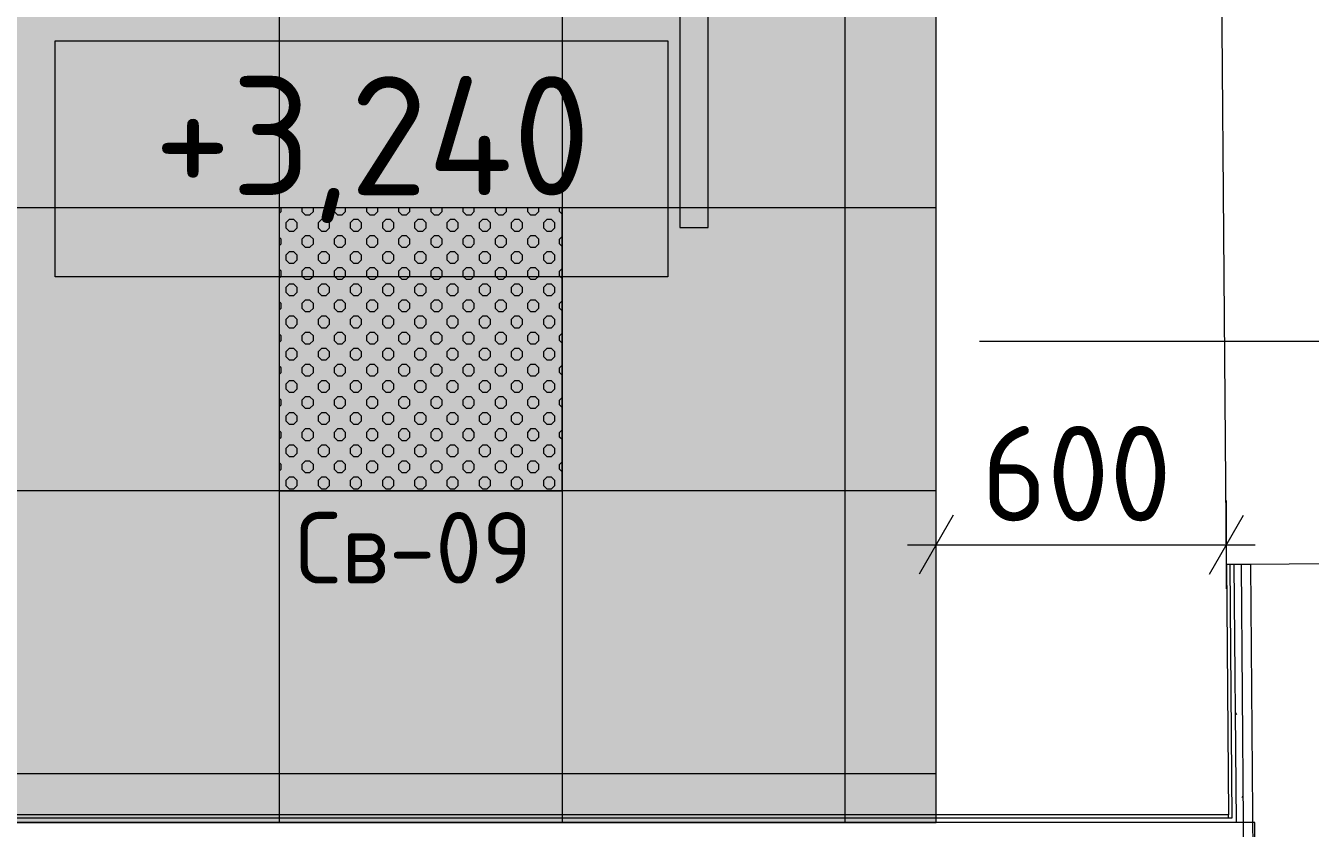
# Model space of a CAD drawing. Header units: millimetres. Extents: x -13069 to 207500, y -71366 to 56785.
# Drawn here: x 171435 to 174159, y 15050 to 16752 of the extents above; entities that cross this region are included whole.
import ezdxf

# ---------------------------------------------------------------- set-up
doc = ezdxf.new("R2010")
doc.units = ezdxf.units.MM
for name, color, linetype in [('PDF _Подложка без мебели', 7, 'Continuous'), ('PDF _Потолки - марка', 7, 'Continuous'), ('PDF _Текст', 7, 'Continuous')]:
    doc.layers.add(name, color=color, linetype=linetype)
doc.layers.add('PDF _Потолки', color=7, linetype='Continuous', lineweight=5, true_color=0x535353)
doc.layers.add('PDF _Ригели', color=7, linetype='Continuous', true_color=0x959595)
doc.layers.add('PDF _светильники', color=7, linetype='Continuous', true_color=0xffffff)
doc.styles.add('PDF GOST Common', font='GOST_Common.ttf')

msp = doc.modelspace()

# ---------------------------------------------------------------- linework, layer by layer
at = {"layer": 'PDF _Подложка без мебели', "lineweight": 18}
for points in [[(173981.321, 15609.243), (173966.52, 17449.142)], [(174361.521, 15612.243), (174421.519, 15612.744), (174420.921, 15692.742), (174421.519, 15612.744), (174361.521, 15612.243), (174031.523, 15609.643), (174031.523, 15608.642), (174032.225, 15608.642)], [(173988.224, 15609.243), (173992.619, 15071.841), (169689.921, 15071.841)], [(174031.523, 15609.643), (173981.321, 15609.243), (173985.624, 15078.741)], [(173997.221, 15609.341), (174001.719, 15062.841)], [(174012.223, 15609.442), (174012.223, 15608.441), (174016.722, 15062.841), (174022.52, 14344.543)], [(174032.225, 15609.643), (174032.225, 15608.642), (174041.52, 14469.543), (174040.721, 14469.543), (174041.819, 14344.741), (174042.521, 14344.741), (174052.72, 13085.742)], [(174032.225, 15608.642), (174032.225, 15608.642)], [(173999.821, 15296.542), (174002.72, 15291.442)], [(174014.72, 15115.643), (174016.221, 15118.243)], [(173985.722, 15071.841), (173985.624, 15078.741), (169689.921, 15078.741), (169689.921, 14912.841), (169859.922, 14912.841), (169859.922, 14052.841), (170025.822, 14052.841), (170025.822, 14897.842), (170009.922, 14897.842)], [(170009.922, 14052.841), (170009.922, 14896.942), (170009.922, 14912.841), (174041.722, 14912.841), (174041.722, 15062.841), (173992.723, 15062.841), (169689.921, 15062.841)]]:
    msp.add_lwpolyline(points, dxfattribs=at)
at = {"layer": 'PDF _Потолки', "color": 7, "lineweight": 13}
msp.add_lwpolyline([(168183.824, 18268.344), (168178.624, 15062.841), (173365.922, 15062.841), (173365.922, 18268.344)], close=True, dxfattribs=at)
for points in [[(171972.221, 18268.344), (171972.221, 15062.841)], [(172572.221, 18268.344), (172572.221, 15062.841)], [(173172.221, 18268.344), (173172.221, 15062.841)], [(173365.922, 16365.542), (168180.737, 16365.542)], [(173365.922, 15765.542), (168179.764, 15765.542)], [(173365.922, 15165.542), (168178.79, 15165.542)]]:
    msp.add_lwpolyline(points, dxfattribs=at)
at = {"layer": 'PDF _Потолки', "color": 254, "lineweight": 0, "true_color": 0xcae6ff, "transparency": 33554559}
msp.add_solid([(168183.824, 18268.344), (173365.922, 18268.344), (168178.624, 15062.841), (173365.922, 15062.841)], dxfattribs=at)
at = {"layer": 'PDF _Потолки - марка', "color": 144, "lineweight": 20, "true_color": 0x0077b0}
for points in [[(173365.922, 15362.841), (173365.922, 15745.141)], [(173981.321, 15557.641), (173981.321, 15745.141)], [(173402.024, 15713.842), (173329.82, 15588.842)], [(173945.323, 15588.842), (174017.424, 15713.842)], [(173304.82, 15651.342), (173365.922, 15651.342), (173981.321, 15651.342), (174042.521, 15651.342)]]:
    msp.add_lwpolyline(points, dxfattribs=at)
at = {"layer": 'PDF _Ригели', "lineweight": 18}
msp.add_lwpolyline([(171496.72, 16219.543), (171496.72, 16719.543), (172796.72, 16719.543), (172796.72, 16219.543)], close=True, dxfattribs=at)
at = {"layer": 'PDF _светильники', "color": 7, "lineweight": 13}
for points in [[(172822.02, 17824.343), (172822.02, 16324.343), (172882.023, 16324.343), (172882.023, 17824.343)], [(171972.325, 15765.643), (172572.325, 15765.643), (172572.325, 16365.643), (171972.325, 16365.643)]]:
    msp.add_lwpolyline(points, close=True, dxfattribs=at)
at = {"layer": 'PDF _светильники', "lineweight": 20}
for points in [[(171972.325, 16353.741), (171976.322, 16357.742), (171976.322, 16365.643)], [(172020.524, 16365.643), (172020.524, 16357.742), (172027.525, 16350.643), (172037.522, 16350.643), (172044.621, 16357.742), (172044.621, 16365.643)], [(172088.822, 16365.643), (172088.822, 16357.742), (172095.823, 16350.643), (172105.821, 16350.643), (172112.919, 16357.742), (172112.919, 16365.643)], [(172157.023, 16365.643), (172157.023, 16357.742), (172164.122, 16350.643), (172174.119, 16350.643), (172181.224, 16357.742), (172181.224, 16365.643)], [(172225.322, 16365.643), (172225.322, 16357.742), (172232.42, 16350.643), (172242.424, 16350.643), (172249.522, 16357.742), (172249.522, 16365.643)], [(172293.62, 16365.643), (172293.62, 16357.742), (172300.724, 16350.643), (172310.722, 16350.643), (172317.82, 16357.742), (172317.82, 16365.643)], [(172361.924, 16365.643), (172361.924, 16357.742), (172369.023, 16350.643), (172379.02, 16350.643), (172386.021, 16357.742), (172386.021, 16365.643)], [(172430.223, 16365.643), (172430.223, 16357.742), (172437.223, 16350.643), (172447.221, 16350.643), (172454.319, 16357.742), (172454.319, 16365.643)], [(172498.521, 16365.643), (172498.521, 16357.742), (172505.522, 16350.643), (172515.519, 16350.643), (172522.624, 16357.742), (172522.624, 16365.643)], [(172572.325, 16352.243), (172566.722, 16357.742), (172566.722, 16365.643)], [(171972.325, 16285.443), (171976.322, 16289.443), (171976.322, 16299.441), (171972.325, 16303.543)], [(172572.325, 16283.941), (172566.722, 16289.443), (172566.722, 16299.441), (172572.325, 16305.041)], [(171972.325, 16217.141), (171976.322, 16221.142), (171976.322, 16231.143), (171972.325, 16235.241)], [(172572.325, 16215.643), (172566.722, 16221.142), (172566.722, 16231.143), (172572.325, 16236.743)], [(171972.325, 16148.843), (171976.322, 16152.841), (171976.322, 16162.841), (171972.325, 16166.943)], [(172572.325, 16147.341), (172566.722, 16152.841), (172566.722, 16162.841), (172572.325, 16168.441)], [(171972.325, 16080.541), (171976.322, 16084.643), (171976.322, 16094.644), (171972.325, 16098.641)], [(172572.325, 16079.043), (172566.722, 16084.643), (172566.722, 16094.644), (172572.325, 16100.143)], [(171972.325, 16012.243), (171976.322, 16016.342), (171976.322, 16026.342), (171972.325, 16030.343)], [(172572.325, 16010.742), (172566.722, 16016.342), (172566.722, 16026.342), (172572.325, 16031.842)], [(171972.325, 15943.942), (171976.322, 15948.043), (171976.322, 15958.041), (171972.325, 15962.042)], [(172572.325, 15942.541), (172566.722, 15948.043), (172566.722, 15958.041), (172572.325, 15963.543)], [(171972.325, 15875.741), (171976.322, 15879.742), (171976.322, 15889.743), (171972.325, 15893.841)], [(172572.325, 15874.243), (172566.722, 15879.742), (172566.722, 15889.743), (172572.325, 15895.242)], [(171972.325, 15807.443), (171976.322, 15811.444), (171976.322, 15821.441), (171972.325, 15825.543)], [(172572.325, 15805.941), (172566.722, 15811.444), (172566.722, 15821.441), (172572.325, 15827.041)]]:
    msp.add_lwpolyline(points, dxfattribs=at)
for points in [[(172010.52, 16333.642), (172003.422, 16340.643), (171993.425, 16340.643), (171986.32, 16333.642), (171986.32, 16323.641), (171993.425, 16316.543), (172003.422, 16316.543), (172010.52, 16323.641)], [(172078.819, 16333.642), (172071.72, 16340.643), (172061.723, 16340.643), (172054.624, 16333.642), (172054.624, 16323.641), (172061.723, 16316.543), (172071.72, 16316.543), (172078.819, 16323.641)], [(172147.02, 16333.642), (172140.025, 16340.643), (172130.021, 16340.643), (172122.923, 16333.642), (172122.923, 16323.641), (172130.021, 16316.543), (172140.025, 16316.543), (172147.02, 16323.641)], [(172215.324, 16333.642), (172208.323, 16340.643), (172198.32, 16340.643), (172191.221, 16333.642), (172191.221, 16323.641), (172198.32, 16316.543), (172208.323, 16316.543), (172215.324, 16323.641)], [(172283.622, 16333.642), (172276.524, 16340.643), (172266.52, 16340.643), (172259.52, 16333.642), (172259.52, 16323.641), (172266.52, 16316.543), (172276.524, 16316.543), (172283.622, 16323.641)], [(172351.921, 16333.642), (172344.822, 16340.643), (172334.825, 16340.643), (172327.824, 16333.642), (172327.824, 16323.641), (172334.825, 16316.543), (172344.822, 16316.543), (172351.921, 16323.641)], [(172420.219, 16333.642), (172413.121, 16340.643), (172403.123, 16340.643), (172396.025, 16333.642), (172396.025, 16323.641), (172403.123, 16316.543), (172413.121, 16316.543), (172420.219, 16323.641)], [(172488.523, 16333.642), (172481.419, 16340.643), (172471.421, 16340.643), (172464.323, 16333.642), (172464.323, 16323.641), (172471.421, 16316.543), (172481.419, 16316.543), (172488.523, 16323.641)], [(172556.724, 16333.642), (172549.723, 16340.643), (172539.72, 16340.643), (172532.621, 16333.642), (172532.621, 16323.641), (172539.72, 16316.543), (172549.723, 16316.543), (172556.724, 16323.641)], [(172044.621, 16299.441), (172037.522, 16306.542), (172027.525, 16306.542), (172020.524, 16299.441), (172020.524, 16289.443), (172027.525, 16282.342), (172037.522, 16282.342), (172044.621, 16289.443)], [(172112.919, 16299.441), (172105.821, 16306.542), (172095.823, 16306.542), (172088.822, 16299.441), (172088.822, 16289.443), (172095.823, 16282.342), (172105.821, 16282.342), (172112.919, 16289.443)], [(172181.224, 16299.441), (172174.119, 16306.542), (172164.122, 16306.542), (172157.023, 16299.441), (172157.023, 16289.443), (172164.122, 16282.342), (172174.119, 16282.342), (172181.224, 16289.443)], [(172249.522, 16299.441), (172242.424, 16306.542), (172232.42, 16306.542), (172225.322, 16299.441), (172225.322, 16289.443), (172232.42, 16282.342), (172242.424, 16282.342), (172249.522, 16289.443)], [(172317.82, 16299.441), (172310.722, 16306.542), (172300.724, 16306.542), (172293.62, 16299.441), (172293.62, 16289.443), (172300.724, 16282.342), (172310.722, 16282.342), (172317.82, 16289.443)], [(172386.021, 16299.441), (172379.02, 16306.542), (172369.023, 16306.542), (172361.924, 16299.441), (172361.924, 16289.443), (172369.023, 16282.342), (172379.02, 16282.342), (172386.021, 16289.443)], [(172454.319, 16299.441), (172447.221, 16306.542), (172437.223, 16306.542), (172430.223, 16299.441), (172430.223, 16289.443), (172437.223, 16282.342), (172447.221, 16282.342), (172454.319, 16289.443)], [(172522.624, 16299.441), (172515.519, 16306.542), (172505.522, 16306.542), (172498.521, 16299.441), (172498.521, 16289.443), (172505.522, 16282.342), (172515.519, 16282.342), (172522.624, 16289.443)], [(172010.52, 16265.341), (172003.422, 16272.341), (171993.425, 16272.341), (171986.32, 16265.341), (171986.32, 16255.343), (171993.425, 16248.242), (172003.422, 16248.242), (172010.52, 16255.343)], [(172078.819, 16265.341), (172071.72, 16272.341), (172061.723, 16272.341), (172054.624, 16265.341), (172054.624, 16255.343), (172061.723, 16248.242), (172071.72, 16248.242), (172078.819, 16255.343)], [(172147.02, 16265.341), (172140.025, 16272.341), (172130.021, 16272.341), (172122.923, 16265.341), (172122.923, 16255.343), (172130.021, 16248.242), (172140.025, 16248.242), (172147.02, 16255.343)], [(172215.324, 16265.341), (172208.323, 16272.341), (172198.32, 16272.341), (172191.221, 16265.341), (172191.221, 16255.343), (172198.32, 16248.242), (172208.323, 16248.242), (172215.324, 16255.343)], [(172283.622, 16265.341), (172276.524, 16272.341), (172266.52, 16272.341), (172259.52, 16265.341), (172259.52, 16255.343), (172266.52, 16248.242), (172276.524, 16248.242), (172283.622, 16255.343)], [(172351.921, 16265.341), (172344.822, 16272.341), (172334.825, 16272.341), (172327.824, 16265.341), (172327.824, 16255.343), (172334.825, 16248.242), (172344.822, 16248.242), (172351.921, 16255.343)], [(172420.219, 16265.341), (172413.121, 16272.341), (172403.123, 16272.341), (172396.025, 16265.341), (172396.025, 16255.343), (172403.123, 16248.242), (172413.121, 16248.242), (172420.219, 16255.343)], [(172488.523, 16265.341), (172481.419, 16272.341), (172471.421, 16272.341), (172464.323, 16265.341), (172464.323, 16255.343), (172471.421, 16248.242), (172481.419, 16248.242), (172488.523, 16255.343)], [(172556.724, 16265.341), (172549.723, 16272.341), (172539.72, 16272.341), (172532.621, 16265.341), (172532.621, 16255.343), (172539.72, 16248.242), (172549.723, 16248.242), (172556.724, 16255.343)], [(172044.621, 16231.143), (172037.522, 16238.241), (172027.525, 16238.241), (172020.524, 16231.143), (172020.524, 16221.142), (172027.525, 16214.141), (172037.522, 16214.141), (172044.621, 16221.142)], [(172112.919, 16231.143), (172105.821, 16238.241), (172095.823, 16238.241), (172088.822, 16231.143), (172088.822, 16221.142), (172095.823, 16214.141), (172105.821, 16214.141), (172112.919, 16221.142)], [(172181.224, 16231.143), (172174.119, 16238.241), (172164.122, 16238.241), (172157.023, 16231.143), (172157.023, 16221.142), (172164.122, 16214.141), (172174.119, 16214.141), (172181.224, 16221.142)], [(172249.522, 16231.143), (172242.424, 16238.241), (172232.42, 16238.241), (172225.322, 16231.143), (172225.322, 16221.142), (172232.42, 16214.141), (172242.424, 16214.141), (172249.522, 16221.142)], [(172317.82, 16231.143), (172310.722, 16238.241), (172300.724, 16238.241), (172293.62, 16231.143), (172293.62, 16221.142), (172300.724, 16214.141), (172310.722, 16214.141), (172317.82, 16221.142)], [(172386.021, 16231.143), (172379.02, 16238.241), (172369.023, 16238.241), (172361.924, 16231.143), (172361.924, 16221.142), (172369.023, 16214.141), (172379.02, 16214.141), (172386.021, 16221.142)], [(172454.319, 16231.143), (172447.221, 16238.241), (172437.223, 16238.241), (172430.223, 16231.143), (172430.223, 16221.142), (172437.223, 16214.141), (172447.221, 16214.141), (172454.319, 16221.142)], [(172522.624, 16231.143), (172515.519, 16238.241), (172505.522, 16238.241), (172498.521, 16231.143), (172498.521, 16221.142), (172505.522, 16214.141), (172515.519, 16214.141), (172522.624, 16221.142)], [(172010.52, 16197.042), (172003.422, 16204.141), (171993.425, 16204.141), (171986.32, 16197.042), (171986.32, 16187.042), (171993.425, 16179.943), (172003.422, 16179.943), (172010.52, 16187.042)], [(172078.819, 16197.042), (172071.72, 16204.141), (172061.723, 16204.141), (172054.624, 16197.042), (172054.624, 16187.042), (172061.723, 16179.943), (172071.72, 16179.943), (172078.819, 16187.042)], [(172147.02, 16197.042), (172140.025, 16204.141), (172130.021, 16204.141), (172122.923, 16197.042), (172122.923, 16187.042), (172130.021, 16179.943), (172140.025, 16179.943), (172147.02, 16187.042)], [(172215.324, 16197.042), (172208.323, 16204.141), (172198.32, 16204.141), (172191.221, 16197.042), (172191.221, 16187.042), (172198.32, 16179.943), (172208.323, 16179.943), (172215.324, 16187.042)], [(172283.622, 16197.042), (172276.524, 16204.141), (172266.52, 16204.141), (172259.52, 16197.042), (172259.52, 16187.042), (172266.52, 16179.943), (172276.524, 16179.943), (172283.622, 16187.042)], [(172351.921, 16197.042), (172344.822, 16204.141), (172334.825, 16204.141), (172327.824, 16197.042), (172327.824, 16187.042), (172334.825, 16179.943), (172344.822, 16179.943), (172351.921, 16187.042)], [(172420.219, 16197.042), (172413.121, 16204.141), (172403.123, 16204.141), (172396.025, 16197.042), (172396.025, 16187.042), (172403.123, 16179.943), (172413.121, 16179.943), (172420.219, 16187.042)], [(172488.523, 16197.042), (172481.419, 16204.141), (172471.421, 16204.141), (172464.323, 16197.042), (172464.323, 16187.042), (172471.421, 16179.943), (172481.419, 16179.943), (172488.523, 16187.042)], [(172556.724, 16197.042), (172549.723, 16204.141), (172539.72, 16204.141), (172532.621, 16197.042), (172532.621, 16187.042), (172539.72, 16179.943), (172549.723, 16179.943), (172556.724, 16187.042)], [(172044.621, 16162.841), (172037.522, 16169.943), (172027.525, 16169.943), (172020.524, 16162.841), (172020.524, 16152.841), (172027.525, 16145.843), (172037.522, 16145.843), (172044.621, 16152.841)], [(172112.919, 16162.841), (172105.821, 16169.943), (172095.823, 16169.943), (172088.822, 16162.841), (172088.822, 16152.841), (172095.823, 16145.843), (172105.821, 16145.843), (172112.919, 16152.841)], [(172181.224, 16162.841), (172174.119, 16169.943), (172164.122, 16169.943), (172157.023, 16162.841), (172157.023, 16152.841), (172164.122, 16145.843), (172174.119, 16145.843), (172181.224, 16152.841)], [(172249.522, 16162.841), (172242.424, 16169.943), (172232.42, 16169.943), (172225.322, 16162.841), (172225.322, 16152.841), (172232.42, 16145.843), (172242.424, 16145.843), (172249.522, 16152.841)], [(172317.82, 16162.841), (172310.722, 16169.943), (172300.724, 16169.943), (172293.62, 16162.841), (172293.62, 16152.841), (172300.724, 16145.843), (172310.722, 16145.843), (172317.82, 16152.841)], [(172386.021, 16162.841), (172379.02, 16169.943), (172369.023, 16169.943), (172361.924, 16162.841), (172361.924, 16152.841), (172369.023, 16145.843), (172379.02, 16145.843), (172386.021, 16152.841)], [(172454.319, 16162.841), (172447.221, 16169.943), (172437.223, 16169.943), (172430.223, 16162.841), (172430.223, 16152.841), (172437.223, 16145.843), (172447.221, 16145.843), (172454.319, 16152.841)], [(172522.624, 16162.841), (172515.519, 16169.943), (172505.522, 16169.943), (172498.521, 16162.841), (172498.521, 16152.841), (172505.522, 16145.843), (172515.519, 16145.843), (172522.624, 16152.841)], [(172010.52, 16128.741), (172003.422, 16135.842), (171993.425, 16135.842), (171986.32, 16128.741), (171986.32, 16118.743), (171993.425, 16111.642), (172003.422, 16111.642), (172010.52, 16118.743)], [(172078.819, 16128.741), (172071.72, 16135.842), (172061.723, 16135.842), (172054.624, 16128.741), (172054.624, 16118.743), (172061.723, 16111.642), (172071.72, 16111.642), (172078.819, 16118.743)], [(172147.02, 16128.741), (172140.025, 16135.842), (172130.021, 16135.842), (172122.923, 16128.741), (172122.923, 16118.743), (172130.021, 16111.642), (172140.025, 16111.642), (172147.02, 16118.743)], [(172215.324, 16128.741), (172208.323, 16135.842), (172198.32, 16135.842), (172191.221, 16128.741), (172191.221, 16118.743), (172198.32, 16111.642), (172208.323, 16111.642), (172215.324, 16118.743)], [(172283.622, 16128.741), (172276.524, 16135.842), (172266.52, 16135.842), (172259.52, 16128.741), (172259.52, 16118.743), (172266.52, 16111.642), (172276.524, 16111.642), (172283.622, 16118.743)], [(172351.921, 16128.741), (172344.822, 16135.842), (172334.825, 16135.842), (172327.824, 16128.741), (172327.824, 16118.743), (172334.825, 16111.642), (172344.822, 16111.642), (172351.921, 16118.743)], [(172420.219, 16128.741), (172413.121, 16135.842), (172403.123, 16135.842), (172396.025, 16128.741), (172396.025, 16118.743), (172403.123, 16111.642), (172413.121, 16111.642), (172420.219, 16118.743)], [(172488.523, 16128.741), (172481.419, 16135.842), (172471.421, 16135.842), (172464.323, 16128.741), (172464.323, 16118.743), (172471.421, 16111.642), (172481.419, 16111.642), (172488.523, 16118.743)], [(172556.724, 16128.741), (172549.723, 16135.842), (172539.72, 16135.842), (172532.621, 16128.741), (172532.621, 16118.743), (172539.72, 16111.642), (172549.723, 16111.642), (172556.724, 16118.743)], [(172044.621, 16094.644), (172037.522, 16101.641), (172027.525, 16101.641), (172020.524, 16094.644), (172020.524, 16084.643), (172027.525, 16077.542), (172037.522, 16077.542), (172044.621, 16084.643)], [(172112.919, 16094.644), (172105.821, 16101.641), (172095.823, 16101.641), (172088.822, 16094.644), (172088.822, 16084.643), (172095.823, 16077.542), (172105.821, 16077.542), (172112.919, 16084.643)], [(172181.224, 16094.644), (172174.119, 16101.641), (172164.122, 16101.641), (172157.023, 16094.644), (172157.023, 16084.643), (172164.122, 16077.542), (172174.119, 16077.542), (172181.224, 16084.643)], [(172249.522, 16094.644), (172242.424, 16101.641), (172232.42, 16101.641), (172225.322, 16094.644), (172225.322, 16084.643), (172232.42, 16077.542), (172242.424, 16077.542), (172249.522, 16084.643)], [(172317.82, 16094.644), (172310.722, 16101.641), (172300.724, 16101.641), (172293.62, 16094.644), (172293.62, 16084.643), (172300.724, 16077.542), (172310.722, 16077.542), (172317.82, 16084.643)], [(172386.021, 16094.644), (172379.02, 16101.641), (172369.023, 16101.641), (172361.924, 16094.644), (172361.924, 16084.643), (172369.023, 16077.542), (172379.02, 16077.542), (172386.021, 16084.643)], [(172454.319, 16094.644), (172447.221, 16101.641), (172437.223, 16101.641), (172430.223, 16094.644), (172430.223, 16084.643), (172437.223, 16077.542), (172447.221, 16077.542), (172454.319, 16084.643)], [(172522.624, 16094.644), (172515.519, 16101.641), (172505.522, 16101.641), (172498.521, 16094.644), (172498.521, 16084.643), (172505.522, 16077.542), (172515.519, 16077.542), (172522.624, 16084.643)], [(172010.52, 16060.443), (172003.422, 16067.541), (171993.425, 16067.541), (171986.32, 16060.443), (171986.32, 16050.442), (171993.425, 16043.441), (172003.422, 16043.441), (172010.52, 16050.442)], [(172078.819, 16060.443), (172071.72, 16067.541), (172061.723, 16067.541), (172054.624, 16060.443), (172054.624, 16050.442), (172061.723, 16043.441), (172071.72, 16043.441), (172078.819, 16050.442)], [(172147.02, 16060.443), (172140.025, 16067.541), (172130.021, 16067.541), (172122.923, 16060.443), (172122.923, 16050.442), (172130.021, 16043.441), (172140.025, 16043.441), (172147.02, 16050.442)], [(172215.324, 16060.443), (172208.323, 16067.541), (172198.32, 16067.541), (172191.221, 16060.443), (172191.221, 16050.442), (172198.32, 16043.441), (172208.323, 16043.441), (172215.324, 16050.442)], [(172283.622, 16060.443), (172276.524, 16067.541), (172266.52, 16067.541), (172259.52, 16060.443), (172259.52, 16050.442), (172266.52, 16043.441), (172276.524, 16043.441), (172283.622, 16050.442)], [(172351.921, 16060.443), (172344.822, 16067.541), (172334.825, 16067.541), (172327.824, 16060.443), (172327.824, 16050.442), (172334.825, 16043.441), (172344.822, 16043.441), (172351.921, 16050.442)], [(172420.219, 16060.443), (172413.121, 16067.541), (172403.123, 16067.541), (172396.025, 16060.443), (172396.025, 16050.442), (172403.123, 16043.441), (172413.121, 16043.441), (172420.219, 16050.442)], [(172488.523, 16060.443), (172481.419, 16067.541), (172471.421, 16067.541), (172464.323, 16060.443), (172464.323, 16050.442), (172471.421, 16043.441), (172481.419, 16043.441), (172488.523, 16050.442)], [(172556.724, 16060.443), (172549.723, 16067.541), (172539.72, 16067.541), (172532.621, 16060.443), (172532.621, 16050.442), (172539.72, 16043.441), (172549.723, 16043.441), (172556.724, 16050.442)], [(172044.621, 16026.342), (172037.522, 16033.441), (172027.525, 16033.441), (172020.524, 16026.342), (172020.524, 16016.342), (172027.525, 16009.243), (172037.522, 16009.243), (172044.621, 16016.342)], [(172112.919, 16026.342), (172105.821, 16033.441), (172095.823, 16033.441), (172088.822, 16026.342), (172088.822, 16016.342), (172095.823, 16009.243), (172105.821, 16009.243), (172112.919, 16016.342)], [(172181.224, 16026.342), (172174.119, 16033.441), (172164.122, 16033.441), (172157.023, 16026.342), (172157.023, 16016.342), (172164.122, 16009.243), (172174.119, 16009.243), (172181.224, 16016.342)], [(172249.522, 16026.342), (172242.424, 16033.441), (172232.42, 16033.441), (172225.322, 16026.342), (172225.322, 16016.342), (172232.42, 16009.243), (172242.424, 16009.243), (172249.522, 16016.342)], [(172317.82, 16026.342), (172310.722, 16033.441), (172300.724, 16033.441), (172293.62, 16026.342), (172293.62, 16016.342), (172300.724, 16009.243), (172310.722, 16009.243), (172317.82, 16016.342)], [(172386.021, 16026.342), (172379.02, 16033.441), (172369.023, 16033.441), (172361.924, 16026.342), (172361.924, 16016.342), (172369.023, 16009.243), (172379.02, 16009.243), (172386.021, 16016.342)], [(172454.319, 16026.342), (172447.221, 16033.441), (172437.223, 16033.441), (172430.223, 16026.342), (172430.223, 16016.342), (172437.223, 16009.243), (172447.221, 16009.243), (172454.319, 16016.342)], [(172522.624, 16026.342), (172515.519, 16033.441), (172505.522, 16033.441), (172498.521, 16026.342), (172498.521, 16016.342), (172505.522, 16009.243), (172515.519, 16009.243), (172522.624, 16016.342)], [(172010.52, 15992.141), (172003.422, 15999.243), (171993.425, 15999.243), (171986.32, 15992.141), (171986.32, 15982.144), (171993.425, 15975.143), (172003.422, 15975.143), (172010.52, 15982.144)], [(172078.819, 15992.141), (172071.72, 15999.243), (172061.723, 15999.243), (172054.624, 15992.141), (172054.624, 15982.144), (172061.723, 15975.143), (172071.72, 15975.143), (172078.819, 15982.144)], [(172147.02, 15992.141), (172140.025, 15999.243), (172130.021, 15999.243), (172122.923, 15992.141), (172122.923, 15982.144), (172130.021, 15975.143), (172140.025, 15975.143), (172147.02, 15982.144)], [(172215.324, 15992.141), (172208.323, 15999.243), (172198.32, 15999.243), (172191.221, 15992.141), (172191.221, 15982.144), (172198.32, 15975.143), (172208.323, 15975.143), (172215.324, 15982.144)], [(172283.622, 15992.141), (172276.524, 15999.243), (172266.52, 15999.243), (172259.52, 15992.141), (172259.52, 15982.144), (172266.52, 15975.143), (172276.524, 15975.143), (172283.622, 15982.144)], [(172351.921, 15992.141), (172344.822, 15999.243), (172334.825, 15999.243), (172327.824, 15992.141), (172327.824, 15982.144), (172334.825, 15975.143), (172344.822, 15975.143), (172351.921, 15982.144)], [(172420.219, 15992.141), (172413.121, 15999.243), (172403.123, 15999.243), (172396.025, 15992.141), (172396.025, 15982.144), (172403.123, 15975.143), (172413.121, 15975.143), (172420.219, 15982.144)], [(172488.523, 15992.141), (172481.419, 15999.243), (172471.421, 15999.243), (172464.323, 15992.141), (172464.323, 15982.144), (172471.421, 15975.143), (172481.419, 15975.143), (172488.523, 15982.144)], [(172556.724, 15992.141), (172549.723, 15999.243), (172539.72, 15999.243), (172532.621, 15992.141), (172532.621, 15982.144), (172539.72, 15975.143), (172549.723, 15975.143), (172556.724, 15982.144)], [(172044.621, 15958.041), (172037.522, 15965.142), (172027.525, 15965.142), (172020.524, 15958.041), (172020.524, 15948.043), (172027.525, 15940.942), (172037.522, 15940.942), (172044.621, 15948.043)], [(172112.919, 15958.041), (172105.821, 15965.142), (172095.823, 15965.142), (172088.822, 15958.041), (172088.822, 15948.043), (172095.823, 15940.942), (172105.821, 15940.942), (172112.919, 15948.043)], [(172181.224, 15958.041), (172174.119, 15965.142), (172164.122, 15965.142), (172157.023, 15958.041), (172157.023, 15948.043), (172164.122, 15940.942), (172174.119, 15940.942), (172181.224, 15948.043)], [(172249.522, 15958.041), (172242.424, 15965.142), (172232.42, 15965.142), (172225.322, 15958.041), (172225.322, 15948.043), (172232.42, 15940.942), (172242.424, 15940.942), (172249.522, 15948.043)], [(172317.82, 15958.041), (172310.722, 15965.142), (172300.724, 15965.142), (172293.62, 15958.041), (172293.62, 15948.043), (172300.724, 15940.942), (172310.722, 15940.942), (172317.82, 15948.043)], [(172386.021, 15958.041), (172379.02, 15965.142), (172369.023, 15965.142), (172361.924, 15958.041), (172361.924, 15948.043), (172369.023, 15940.942), (172379.02, 15940.942), (172386.021, 15948.043)], [(172454.319, 15958.041), (172447.221, 15965.142), (172437.223, 15965.142), (172430.223, 15958.041), (172430.223, 15948.043), (172437.223, 15940.942), (172447.221, 15940.942), (172454.319, 15948.043)], [(172522.624, 15958.041), (172515.519, 15965.142), (172505.522, 15965.142), (172498.521, 15958.041), (172498.521, 15948.043), (172505.522, 15940.942), (172515.519, 15940.942), (172522.624, 15948.043)], [(172010.52, 15923.944), (172003.422, 15930.941), (171993.425, 15930.941), (171986.32, 15923.944), (171986.32, 15913.943), (171993.425, 15906.842), (172003.422, 15906.842), (172010.52, 15913.943)], [(172078.819, 15923.944), (172071.72, 15930.941), (172061.723, 15930.941), (172054.624, 15923.944), (172054.624, 15913.943), (172061.723, 15906.842), (172071.72, 15906.842), (172078.819, 15913.943)], [(172147.02, 15923.944), (172140.025, 15930.941), (172130.021, 15930.941), (172122.923, 15923.944), (172122.923, 15913.943), (172130.021, 15906.842), (172140.025, 15906.842), (172147.02, 15913.943)], [(172215.324, 15923.944), (172208.323, 15930.941), (172198.32, 15930.941), (172191.221, 15923.944), (172191.221, 15913.943), (172198.32, 15906.842), (172208.323, 15906.842), (172215.324, 15913.943)], [(172283.622, 15923.944), (172276.524, 15930.941), (172266.52, 15930.941), (172259.52, 15923.944), (172259.52, 15913.943), (172266.52, 15906.842), (172276.524, 15906.842), (172283.622, 15913.943)], [(172351.921, 15923.944), (172344.822, 15930.941), (172334.825, 15930.941), (172327.824, 15923.944), (172327.824, 15913.943), (172334.825, 15906.842), (172344.822, 15906.842), (172351.921, 15913.943)], [(172420.219, 15923.944), (172413.121, 15930.941), (172403.123, 15930.941), (172396.025, 15923.944), (172396.025, 15913.943), (172403.123, 15906.842), (172413.121, 15906.842), (172420.219, 15913.943)], [(172488.523, 15923.944), (172481.419, 15930.941), (172471.421, 15930.941), (172464.323, 15923.944), (172464.323, 15913.943), (172471.421, 15906.842), (172481.419, 15906.842), (172488.523, 15913.943)], [(172556.724, 15923.944), (172549.723, 15930.941), (172539.72, 15930.941), (172532.621, 15923.944), (172532.621, 15913.943), (172539.72, 15906.842), (172549.723, 15906.842), (172556.724, 15913.943)], [(172044.621, 15889.743), (172037.522, 15896.841), (172027.525, 15896.841), (172020.524, 15889.743), (172020.524, 15879.742), (172027.525, 15872.644), (172037.522, 15872.644), (172044.621, 15879.742)], [(172112.919, 15889.743), (172105.821, 15896.841), (172095.823, 15896.841), (172088.822, 15889.743), (172088.822, 15879.742), (172095.823, 15872.644), (172105.821, 15872.644), (172112.919, 15879.742)], [(172181.224, 15889.743), (172174.119, 15896.841), (172164.122, 15896.841), (172157.023, 15889.743), (172157.023, 15879.742), (172164.122, 15872.644), (172174.119, 15872.644), (172181.224, 15879.742)], [(172249.522, 15889.743), (172242.424, 15896.841), (172232.42, 15896.841), (172225.322, 15889.743), (172225.322, 15879.742), (172232.42, 15872.644), (172242.424, 15872.644), (172249.522, 15879.742)], [(172317.82, 15889.743), (172310.722, 15896.841), (172300.724, 15896.841), (172293.62, 15889.743), (172293.62, 15879.742), (172300.724, 15872.644), (172310.722, 15872.644), (172317.82, 15879.742)], [(172386.021, 15889.743), (172379.02, 15896.841), (172369.023, 15896.841), (172361.924, 15889.743), (172361.924, 15879.742), (172369.023, 15872.644), (172379.02, 15872.644), (172386.021, 15879.742)], [(172454.319, 15889.743), (172447.221, 15896.841), (172437.223, 15896.841), (172430.223, 15889.743), (172430.223, 15879.742), (172437.223, 15872.644), (172447.221, 15872.644), (172454.319, 15879.742)], [(172522.624, 15889.743), (172515.519, 15896.841), (172505.522, 15896.841), (172498.521, 15889.743), (172498.521, 15879.742), (172505.522, 15872.644), (172515.519, 15872.644), (172522.624, 15879.742)], [(172010.52, 15855.642), (172003.422, 15862.643), (171993.425, 15862.643), (171986.32, 15855.642), (171986.32, 15845.642), (171993.425, 15838.543), (172003.422, 15838.543), (172010.52, 15845.642)], [(172078.819, 15855.642), (172071.72, 15862.643), (172061.723, 15862.643), (172054.624, 15855.642), (172054.624, 15845.642), (172061.723, 15838.543), (172071.72, 15838.543), (172078.819, 15845.642)], [(172147.02, 15855.642), (172140.025, 15862.643), (172130.021, 15862.643), (172122.923, 15855.642), (172122.923, 15845.642), (172130.021, 15838.543), (172140.025, 15838.543), (172147.02, 15845.642)], [(172215.324, 15855.642), (172208.323, 15862.643), (172198.32, 15862.643), (172191.221, 15855.642), (172191.221, 15845.642), (172198.32, 15838.543), (172208.323, 15838.543), (172215.324, 15845.642)], [(172283.622, 15855.642), (172276.524, 15862.643), (172266.52, 15862.643), (172259.52, 15855.642), (172259.52, 15845.642), (172266.52, 15838.543), (172276.524, 15838.543), (172283.622, 15845.642)], [(172351.921, 15855.642), (172344.822, 15862.643), (172334.825, 15862.643), (172327.824, 15855.642), (172327.824, 15845.642), (172334.825, 15838.543), (172344.822, 15838.543), (172351.921, 15845.642)], [(172420.219, 15855.642), (172413.121, 15862.643), (172403.123, 15862.643), (172396.025, 15855.642), (172396.025, 15845.642), (172403.123, 15838.543), (172413.121, 15838.543), (172420.219, 15845.642)], [(172488.523, 15855.642), (172481.419, 15862.643), (172471.421, 15862.643), (172464.323, 15855.642), (172464.323, 15845.642), (172471.421, 15838.543), (172481.419, 15838.543), (172488.523, 15845.642)], [(172556.724, 15855.642), (172549.723, 15862.643), (172539.72, 15862.643), (172532.621, 15855.642), (172532.621, 15845.642), (172539.72, 15838.543), (172549.723, 15838.543), (172556.724, 15845.642)], [(172044.621, 15821.441), (172037.522, 15828.543), (172027.525, 15828.543), (172020.524, 15821.441), (172020.524, 15811.444), (172027.525, 15804.443), (172037.522, 15804.443), (172044.621, 15811.444)], [(172112.919, 15821.441), (172105.821, 15828.543), (172095.823, 15828.543), (172088.822, 15821.441), (172088.822, 15811.444), (172095.823, 15804.443), (172105.821, 15804.443), (172112.919, 15811.444)], [(172181.224, 15821.441), (172174.119, 15828.543), (172164.122, 15828.543), (172157.023, 15821.441), (172157.023, 15811.444), (172164.122, 15804.443), (172174.119, 15804.443), (172181.224, 15811.444)], [(172249.522, 15821.441), (172242.424, 15828.543), (172232.42, 15828.543), (172225.322, 15821.441), (172225.322, 15811.444), (172232.42, 15804.443), (172242.424, 15804.443), (172249.522, 15811.444)], [(172317.82, 15821.441), (172310.722, 15828.543), (172300.724, 15828.543), (172293.62, 15821.441), (172293.62, 15811.444), (172300.724, 15804.443), (172310.722, 15804.443), (172317.82, 15811.444)], [(172386.021, 15821.441), (172379.02, 15828.543), (172369.023, 15828.543), (172361.924, 15821.441), (172361.924, 15811.444), (172369.023, 15804.443), (172379.02, 15804.443), (172386.021, 15811.444)], [(172454.319, 15821.441), (172447.221, 15828.543), (172437.223, 15828.543), (172430.223, 15821.441), (172430.223, 15811.444), (172437.223, 15804.443), (172447.221, 15804.443), (172454.319, 15811.444)], [(172522.624, 15821.441), (172515.519, 15828.543), (172505.522, 15828.543), (172498.521, 15821.441), (172498.521, 15811.444), (172505.522, 15804.443), (172515.519, 15804.443), (172522.624, 15811.444)], [(172010.52, 15787.341), (172003.422, 15794.442), (171993.425, 15794.442), (171986.32, 15787.341), (171986.32, 15777.343), (171993.425, 15770.242), (172003.422, 15770.242), (172010.52, 15777.343)], [(172078.819, 15787.341), (172071.72, 15794.442), (172061.723, 15794.442), (172054.624, 15787.341), (172054.624, 15777.343), (172061.723, 15770.242), (172071.72, 15770.242), (172078.819, 15777.343)], [(172147.02, 15787.341), (172140.025, 15794.442), (172130.021, 15794.442), (172122.923, 15787.341), (172122.923, 15777.343), (172130.021, 15770.242), (172140.025, 15770.242), (172147.02, 15777.343)], [(172215.324, 15787.341), (172208.323, 15794.442), (172198.32, 15794.442), (172191.221, 15787.341), (172191.221, 15777.343), (172198.32, 15770.242), (172208.323, 15770.242), (172215.324, 15777.343)], [(172283.622, 15787.341), (172276.524, 15794.442), (172266.52, 15794.442), (172259.52, 15787.341), (172259.52, 15777.343), (172266.52, 15770.242), (172276.524, 15770.242), (172283.622, 15777.343)], [(172351.921, 15787.341), (172344.822, 15794.442), (172334.825, 15794.442), (172327.824, 15787.341), (172327.824, 15777.343), (172334.825, 15770.242), (172344.822, 15770.242), (172351.921, 15777.343)], [(172420.219, 15787.341), (172413.121, 15794.442), (172403.123, 15794.442), (172396.025, 15787.341), (172396.025, 15777.343), (172403.123, 15770.242), (172413.121, 15770.242), (172420.219, 15777.343)], [(172488.523, 15787.341), (172481.419, 15794.442), (172471.421, 15794.442), (172464.323, 15787.341), (172464.323, 15777.343), (172471.421, 15770.242), (172481.419, 15770.242), (172488.523, 15777.343)], [(172556.724, 15787.341), (172549.723, 15794.442), (172539.72, 15794.442), (172532.621, 15787.341), (172532.621, 15777.343), (172539.72, 15770.242), (172549.723, 15770.242), (172556.724, 15777.343)]]:
    msp.add_lwpolyline(points, close=True, dxfattribs=at)
at = {"layer": 'PDF _светильники', "color": 253, "lineweight": 20, "true_color": 0x999999}
msp.add_lwpolyline([(174357.719, 16082.241), (173457.719, 16082.241)], dxfattribs=at)
at = {"layer": 'PDF _светильники', "color": 53, "lineweight": 0, "true_color": 0xf7e046, "transparency": 33554559}
for points in [[(172822.02, 17824.343), (172822.02, 16324.343), (172882.023, 17824.343), (172882.023, 16324.343)], [(171972.325, 15765.643), (172572.325, 15765.643), (171972.325, 16365.643), (172572.325, 16365.643)]]:
    msp.add_solid(points, dxfattribs=at)

# ---------------------------------------------------------------- texts
at = {"layer": 'PDF _Текст', "color": 252, "true_color": 0x959595, "insert": (171706.466, 16489.028), "char_height": 252.5097, "attachment_point": 4, "style": 'PDF GOST Common'}
msp.add_mtext('+3,240', dxfattribs=at)
at = {"layer": 'PDF _Текст', "color": 144, "true_color": 0x0077b0, "insert": (173461.529, 15802.298), "char_height": 202.0083, "attachment_point": 4, "style": 'PDF GOST Common'}
msp.add_mtext('600', dxfattribs=at)
at = {"layer": 'PDF _Текст', "insert": (172007.032, 15645.086), "char_height": 151.5063, "attachment_point": 4, "style": 'PDF GOST Common'}
msp.add_mtext('Св-09', dxfattribs=at)

doc.saveas('drawing.dxf')
